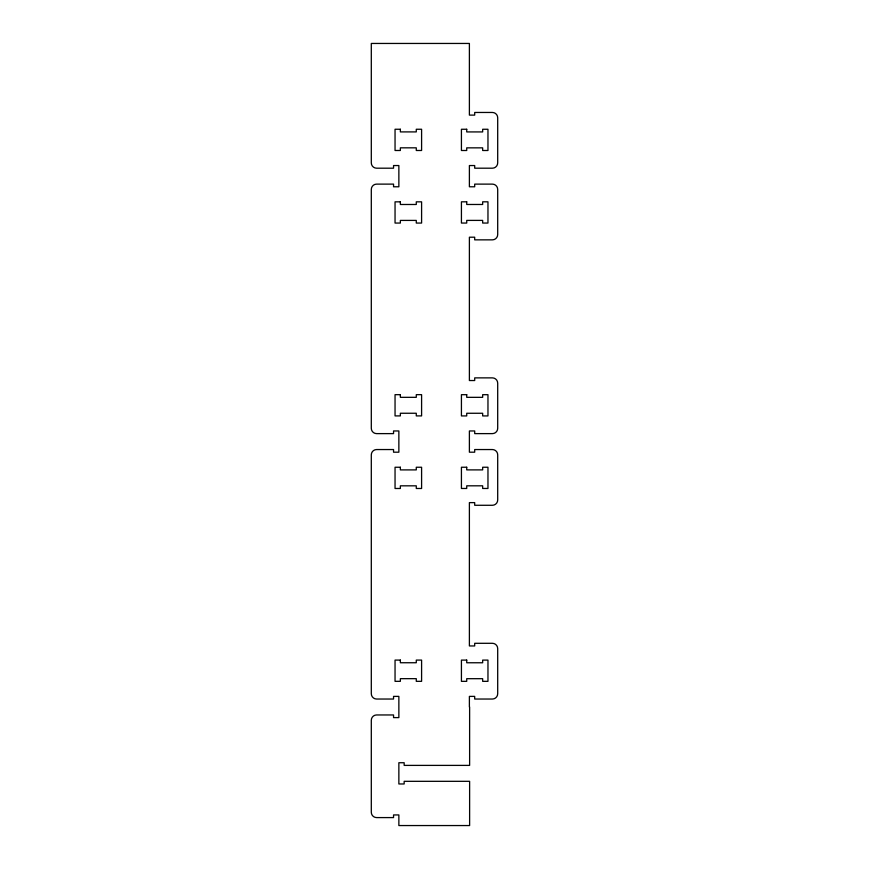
<?xml version="1.0" encoding="UTF-8"?>
<svg xmlns="http://www.w3.org/2000/svg" width="869" height="869" viewBox="0 0 869 869"><rect width="100%" height="100%" fill="white"/><g stroke="black" fill="none" stroke-linecap="round" stroke-linejoin="round"><path stroke-width="1.3" d="M469.618 706.997L469.618 765.393L404.161 765.393L404.161 762.732L398.86 762.732L398.86 783.968L404.161 783.968L404.161 781.318L469.618 781.318L469.618 825.55L398.86 825.55L398.86 814.937L393.548 814.937L393.548 817.588L376.614 817.588A5.312 5.312 0 0 1 371.302 812.276L371.302 720.271A5.312 5.312 0 0 1 376.549 714.959L393.548 714.959L393.548 717.609L398.86 717.609L398.86 696.384L393.548 696.384L393.548 699.034L376.614 699.034A5.312 5.312 0 0 1 371.302 693.723L371.302 454.845A5.312 5.312 0 0 1 376.614 449.545L393.548 449.545L393.548 452.195L398.86 452.195L398.86 430.959L393.548 430.959L393.548 433.62L376.614 433.62A5.312 5.312 0 0 1 371.302 428.308L371.302 189.431A5.312 5.312 0 0 1 376.614 184.119L393.548 184.119L393.548 186.781L398.86 186.781L398.86 165.544L393.548 165.544L393.548 168.195L376.614 168.195A5.312 5.312 0 0 1 371.302 162.883L371.302 43.45L469.39 43.45L469.39 115.11L474.702 115.11L474.702 112.459L492.386 112.459A5.312 5.312 0 0 1 497.698 117.771L497.698 162.883A5.312 5.312 0 0 1 492.386 168.195L474.702 168.195L474.702 165.544L469.39 165.544L469.39 186.781L474.691 186.781L474.691 184.119L492.386 184.119A5.312 5.312 0 0 1 497.698 189.431L497.698 234.554A5.312 5.312 0 0 1 492.386 239.855L474.691 239.855L474.691 237.204L469.39 237.204L469.39 380.535L474.702 380.535L474.702 377.874L492.386 377.874A5.312 5.312 0 0 1 497.698 383.186L497.698 428.308A5.312 5.312 0 0 1 492.386 433.62L474.702 433.62L474.702 430.959L469.39 430.959L469.39 452.195L474.691 452.195L474.691 449.545L492.386 449.545A5.312 5.312 0 0 1 497.698 454.845L497.698 499.968A5.312 5.312 0 0 1 492.386 505.28L474.691 505.28L474.691 502.63L469.39 502.63L469.39 645.949L474.691 645.949L474.691 643.299L492.386 643.299A5.312 5.312 0 0 1 497.698 648.6L497.698 693.723A5.312 5.312 0 0 1 492.386 699.034L474.691 699.034L474.691 696.384L469.39 696.384L469.39 706.997M400.359 129.253L395.047 129.253L395.047 150.489L400.359 150.489L400.359 147.828L416.284 147.828L416.284 150.489L421.595 150.489L421.595 129.253L416.284 129.253L416.284 131.903L400.359 131.903L400.359 129.253M466.729 129.264L461.428 129.264L461.428 150.5L466.729 150.5L466.729 147.849L482.664 147.849L482.664 150.5L487.965 150.5L487.965 129.264L482.664 129.264L482.664 131.925L466.729 131.925L466.729 129.264M400.359 201.836L395.047 201.836L395.047 223.061L400.359 223.061L400.359 220.411L416.284 220.411L416.284 223.061L421.595 223.061L421.595 201.836L416.284 201.836L416.284 204.487L400.359 204.487L400.359 201.836M466.729 201.814L461.428 201.814L461.428 223.051L466.729 223.051L466.729 220.4L482.664 220.4L482.664 223.051L487.965 223.051L487.965 201.814L482.664 201.814L482.664 204.476L466.729 204.476L466.729 201.814M400.359 394.667L395.047 394.667L395.047 415.903L400.359 415.903L400.359 413.253L416.284 413.253L416.284 415.903L421.595 415.903L421.595 394.667L416.284 394.667L416.284 397.329L400.359 397.329L400.359 394.667M466.729 394.689L461.428 394.689L461.428 415.925L466.729 415.925L466.729 413.264L482.664 413.264L482.664 415.925L487.965 415.925L487.965 394.689L482.664 394.689L482.664 397.339L466.729 397.339L466.729 394.689M400.359 467.25L395.047 467.25L395.047 488.487L400.359 488.487L400.359 485.825L416.284 485.825L416.284 488.487L421.595 488.487L421.595 467.25L416.284 467.25L416.284 469.901L400.359 469.901L400.359 467.25M466.729 467.24L461.428 467.24L461.428 488.465L466.729 488.465L466.729 485.814L482.664 485.814L482.664 488.465L487.965 488.465L487.965 467.24L482.664 467.24L482.664 469.89L466.729 469.89L466.729 467.24M400.359 660.092L395.047 660.092L395.047 681.329L400.359 681.329L400.359 678.667L416.284 678.667L416.284 681.329L421.595 681.329L421.595 660.092L416.284 660.092L416.284 662.743L400.359 662.743L400.359 660.092M466.729 660.103L461.428 660.103L461.428 681.339L466.729 681.339L466.729 678.689L482.664 678.689L482.664 681.339L487.965 681.339L487.965 660.103L482.664 660.103L482.664 662.765L466.729 662.765L466.729 660.103"/></g></svg>
